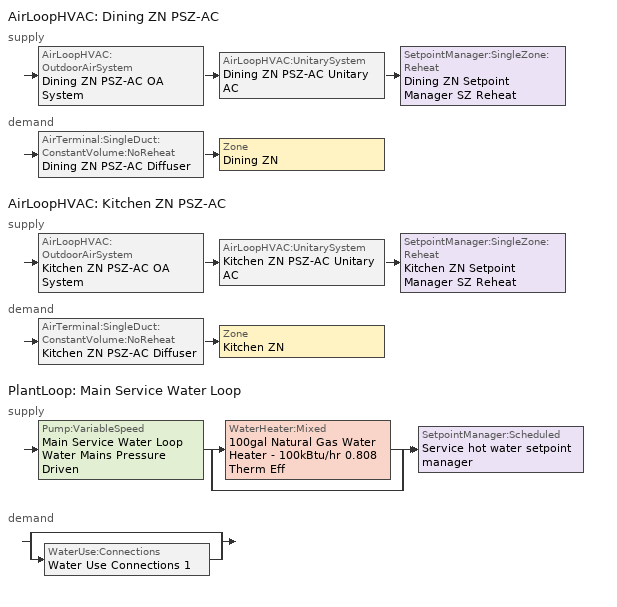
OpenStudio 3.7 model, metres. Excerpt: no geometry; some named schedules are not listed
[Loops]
AirLoopHVAC 'Dining ZN PSZ-AC'
 supply: AirLoopHVAC:OutdoorAirSystem 'Dining ZN PSZ-AC OA System' > AirLoopHVAC:UnitarySystem 'Dining ZN PSZ-AC Unitary AC' > SetpointManager:SingleZone:Reheat 'Dining ZN Setpoint Manager SZ Reheat'
 demand: AirTerminal:SingleDuct:ConstantVolume:NoReheat 'Dining ZN PSZ-AC Diffuser' > Zone 'Dining ZN'
AirLoopHVAC 'Kitchen ZN PSZ-AC'
 supply: AirLoopHVAC:OutdoorAirSystem 'Kitchen ZN PSZ-AC OA System' > AirLoopHVAC:UnitarySystem 'Kitchen ZN PSZ-AC Unitary AC' > SetpointManager:SingleZone:Reheat 'Kitchen ZN Setpoint Manager SZ Reheat'
 demand: AirTerminal:SingleDuct:ConstantVolume:NoReheat 'Kitchen ZN PSZ-AC Diffuser' > Zone 'Kitchen ZN'
PlantLoop 'Main Service Water Loop'
 supply: Pump:VariableSpeed 'Main Service Water Loop Water Mains Pressure Driven' > split
  | WaterHeater:Mixed '100gal Natural Gas Water Heater - 100kBtu/hr 0.808 Therm Eff'
  | bypass
  join > SetpointManager:Scheduled 'Service hot water setpoint manager'
 demand: split
  | bypass
  | WaterUse:Connections 'Water Use Connections 1'
[Sizing:Zone] Zone Cooling Design Supply Air Temperature Input Method=SupplyAirTemperature; Zone Cooling Design Supply Air Temperature {C}=12.7778; Zone Cooling Design Supply Air Temperature Difference {deltaC}=11.11; Zone Heating Design Supply Air Temperature Input Method=SupplyAirTemperature; Zone Heating Design Supply Air Temperature {C}=50; Zone Heating Design Supply Air Temperature Difference {deltaC}=11.11; Zone Cooling Design Supply Air Humidity Ratio {kg-H2O/kg-air}=0.0085; Zone Heating Design Supply Air Humidity Ratio {kg-H2O/kg-air}=0.008; Cooling Design Air Flow Method=DesignDayWithLimit; Heating Design Air Flow Method=DesignDay; Account for Dedicated Outdoor Air System=No; Dedicated Outdoor Air System Control Strategy=NeutralSupplyAir; Dedicated Outdoor Air Low Setpoint Temperature for Design {C}=autosize; Dedicated Outdoor Air High Setpoint Temperature for Design {C}=autosize; Zone Load Sizing Method=Sensible Load Only No Latent Load; Zone Latent Cooling Design Supply Air Humidity Ratio Input Method=HumidityRatioDifference; Zone Cooling Design Supply Air Humidity Ratio Difference {kgWater/kgDryAir}=0.005; Zone Latent Heating Design Supply Air Humidity Ratio Input Method=HumidityRatioDifference; Zone Humidification Design Supply Air Humidity Ratio Difference {kgWater/kgDryAir}=0.005
Name | Cooling Minimum Air Flow per Zone Floor Area {m3/s-m2}
Dining ZN | 0.00358118
Kitchen ZN | 0
[Zone equipment]
Dining ZN: Dining ZN PSZ-AC Diffuser, Dining ZN Exhaust Fan
Kitchen ZN: Kitchen ZN PSZ-AC Diffuser, Kitchen ZN Exhaust Fan
[AirLoopHVAC] Availability Schedule=RestaurantFastFood HVACOperationSchd; Design Supply Air Flow Rate {m3/s}=autosize; Design Return Air Flow Fraction of Supply Air Flow=1
Dining ZN PSZ-AC; Kitchen ZN PSZ-AC
[Sizing:System] Type of Load to Size On=Sensible; Design Outdoor Air Flow Rate {m3/s}=Autosize; Central Heating Maximum System Air Flow Ratio=1; Preheat Design Temperature {C}=7.22222; Preheat Design Humidity Ratio {kg-H2O/kg-Air}=0.008; Precool Design Temperature {C}=12.7778; Precool Design Humidity Ratio {kg-H2O/kg-Air}=0.008; Central Cooling Design Supply Air Temperature {C}=12.7778; Central Heating Design Supply Air Temperature {C}=50; Sizing Option=Coincident; 100% Outdoor Air in Cooling=No; 100% Outdoor Air in Heating=No; Central Cooling Design Supply Air Humidity Ratio {kg-H2O/kg-Air}=0.0085; Central Heating Design Supply Air Humidity Ratio {kg-H2O/kg-Air}=0.008; Cooling Design Air Flow Method=DesignDay; Heating Design Air Flow Method=DesignDay; System Outdoor Air Method=ZoneSum; Zone Maximum Outdoor Air Fraction=1; Cooling Supply Air Flow Rate Per Floor Area {m3/s-m2}=0.00996765; Cooling Fraction of Autosized Cooling Supply Air Flow Rate=1; Cooling Supply Air Flow Rate Per Unit Cooling Capacity {m3/s-W}=3.94755e-05; Heating Supply Air Flow Rate Per Floor Area {m3/s-m2}=0.00996765; Heating Fraction of Autosized Heating Supply Air Flow Rate=1; Heating Fraction of Autosized Cooling Supply Air Flow Rate=1; Heating Supply Air Flow Rate Per Unit Heating Capacity {m3/s-W}=3.15882e-05; Cooling Design Capacity Method=CoolingDesignCapacity; Cooling Design Capacity {W}=autosize; Cooling Design Capacity Per Floor Area {W/m2}=234.7; Fraction of Autosized Cooling Design Capacity=1; Heating Design Capacity Method=HeatingDesignCapacity; Heating Design Capacity {W}=autosize; Heating Design Capacity Per Floor Area {W/m2}=157; Fraction of Autosized Heating Design Capacity=1; Central Cooling Capacity Control Method=OnOff; Occupant Diversity=autosize
Dining ZN PSZ-AC; Kitchen ZN PSZ-AC
[SetpointManager:SingleZone:Reheat] Minimum Supply Air Temperature {C}=12.7778; Maximum Supply Air Temperature {C}=50
Name | Control Zone | Setpoint Node or NodeList
Dining ZN Setpoint Manager SZ Reheat | Dining ZN | Dining ZN PSZ-AC Supply Outlet Node
Kitchen ZN Setpoint Manager SZ Reheat | Kitchen ZN | Kitchen ZN PSZ-AC Supply Outlet Node
[Coil:Heating:Gas] Availability Schedule=Always On Discrete; Nominal Capacity {W}=AutoSize; On Cycle Parasitic Electric Load {W}=0; Off Cycle Parasitic Gas Load {W}=0
Name | Gas Burner Efficiency
Dining ZN PSZ-AC Gas Htg Coil 182kBtu/hr 0.81 Thermal Eff | 0.81
Kitchen ZN PSZ-AC Gas Htg Coil 256kBtu/hr 0.8 Thermal Eff | 0.8
[Coil:Heating:Electric] Availability Schedule=Always Off Discrete; Efficiency=1; Nominal Capacity {W}=0
Dining ZN PSZ-AC No Heat; Kitchen ZN PSZ-AC No Heat
[Coil:Cooling:DX:TwoSpeed] Availability Schedule=Always On Discrete; Rated High Speed Total Cooling Capacity {W}=Autosize; Rated High Speed Sensible Heat Ratio=Autosize; Rated High Speed COP {W/W}=3.79883; Rated High Speed Air Flow Rate {m3/s}=Autosize; Rated High Speed Evaporator Fan Power Per Volume Flow Rate 2017 {W/(m3/s)}=773.3; Rated High Speed Evaporator Fan Power Per Volume Flow Rate 2023 {W/(m3/s)}=934.4; Unit Internal Static Air Pressure {Pa}=773.3; Total Cooling Capacity Function of Temperature Curve=PSZ-AC_Unitary_PackagecoolCapFT; Total Cooling Capacity Function of Flow Fraction Curve=PSZ-AC_Unitary_PackagecoolFFF; Energy Input Ratio Function of Temperature Curve=PSZ-AC DX Unitary Package EIRFT; Energy Input Ratio Function of Flow Fraction Curve=PSZ-AC_Unitary_PackagecoolEIRFFF; Part Load Fraction Correlation Curve=PSZ-AC_Unitary_PackagecoolPLR; Rated Low Speed Total Cooling Capacity {W}=Autosize; Rated Low Speed Sensible Heat Ratio=0.69; Rated Low Speed COP {W/W}=3.79883; Rated Low Speed Air Flow Rate {m3/s}=Autosize; Rated Low Speed Evaporator Fan Power Per Volume Flow Rate 2017 {W/(m3/s)}=773.3; Rated Low Speed Evaporator Fan Power Per Volume Flow Rate 2023 {W/(m3/s)}=934.4; Low Speed Total Cooling Capacity Function of Temperature Curve=PSZ-AC_Unitary_PackagecoolCapFT; Low Speed Energy Input Ratio Function of Temperature Curve=PSZ-AC DX Unitary Package EIRFT; Condenser Type=AirCooled; Minimum Outdoor Dry-Bulb Temperature for Compressor Operation {C}=-25; High Speed Evaporative Condenser Effectiveness=0.9; High Speed Evaporative Condenser Air Flow Rate {m3/s}=Autosize; High Speed Evaporative Condenser Pump Rated Power Consumption {W}=Autosize; Low Speed Evaporative Condenser Effectiveness=0.9; Low Speed Evaporative Condenser Air Flow Rate {m3/s}=Autosize; Low Speed Evaporative Condenser Pump Rated Power Consumption {W}=Autosize; Basin Heater Capacity {W/K}=10; Basin Heater Setpoint Temperature {C}=2
Dining ZN PSZ-AC 2spd DX AC Clg Coil 100kBtu/hr 11.0EER; Kitchen ZN PSZ-AC 2spd DX AC Clg Coil 97kBtu/hr 11.0EER
[Fan:OnOff] Availability Schedule=Always On Discrete; Fan Total Efficiency=0.56225; Pressure Rise {Pa}=622.722; Maximum Flow Rate {m3/s}=autosize; Motor Efficiency=0.865; Motor In Airstream Fraction=1
Name | Fan Power Ratio Function of Speed Ratio Curve | Fan Efficiency Ratio Function of Speed Ratio Curve
Dining ZN PSZ-AC Fan | Fan On Off Power Curve | Fan On Off Efficiency Curve
Kitchen ZN PSZ-AC Fan | Fan On Off Power Curve 1 | Fan On Off Efficiency Curve 1
[AirLoopHVAC:UnitarySystem] Control Type=Load; Dehumidification Control Type=None; Availability Schedule=RestaurantFastFood HVACOperationSchd; Fan Placement=DrawThrough; Supply Air Fan Operating Mode Schedule=RestaurantFastFood HVACOperationSchd; DX Heating Coil Sizing Ratio=1; Use DOAS DX Cooling Coil=No; DOAS DX Cooling Coil Leaving Minimum Air Temperature {C}=2; Latent Load Control=SensibleOnlyLoadControl; Supply Air Flow Rate Method During Cooling Operation=SupplyAirFlowRate; Supply Air Flow Rate During Cooling Operation {m3/s}=Autosize; Supply Air Flow Rate Method During Heating Operation=SupplyAirFlowRate; Supply Air Flow Rate During Heating Operation {m3/s}=Autosize; Supply Air Flow Rate Method When No Cooling or Heating is Required=None; Maximum Supply Air Temperature {C}=80; Maximum Outdoor Dry-Bulb Temperature for Supplemental Heater Operation {C}=21; Ancilliary On-Cycle Electric Power {W}=0; Ancilliary Off-Cycle Electric Power {W}=0
Name | Controlling Zone or Thermostat Location | Supply Fan | Heating Coil | Cooling Coil | Supplemental Heating Coil
Dining ZN PSZ-AC Unitary AC | Dining ZN | Dining ZN PSZ-AC Fan | Dining ZN PSZ-AC Gas Htg Coil 182kBtu/hr 0.81 Thermal Eff | Dining ZN PSZ-AC 2spd DX AC Clg Coil 100kBtu/hr 11.0EER | Dining ZN PSZ-AC No Heat
Kitchen ZN PSZ-AC Unitary AC | Kitchen ZN | Kitchen ZN PSZ-AC Fan | Kitchen ZN PSZ-AC Gas Htg Coil 256kBtu/hr 0.8 Thermal Eff | Kitchen ZN PSZ-AC 2spd DX AC Clg Coil 97kBtu/hr 11.0EER | Kitchen ZN PSZ-AC No Heat
[Controller:OutdoorAir] Maximum Outdoor Air Flow Rate {m3/s}=Autosize; Economizer Control Type=DifferentialEnthalpy; Economizer Control Action Type=ModulateFlow; Lockout Type=LockoutWithHeating; Minimum Limit Type=FixedMinimum; Minimum Outdoor Air Schedule=RestaurantFastFood MinOA_MotorizedDamper_Sched; High Humidity Control=No; Economizer Operation Staging=InterlockedWithMechanicalCooling
Name | Minimum Outdoor Air Flow Rate {m3/s} | Maximum Fraction of Outdoor Air Schedule | Controller Mechanical Ventilation | Heat Recovery Bypass Control Type
Dining ZN PSZ-AC OA System Controller | 0 | DiningZNPSZACmaxOASch | Controller Mechanical Ventilation 1 | BypassWhenWithinEconomizerLimits
Kitchen ZN PSZ-AC OA System Controller | autosize |  | Controller Mechanical Ventilation 2 | BypassWhenOAFlowGreaterThanMinimum
[Controller:MechanicalVentilation] Availability Schedule=Always On Discrete
Name | Demand Controlled Ventilation
Controller Mechanical Ventilation 1 | Yes
Controller Mechanical Ventilation 2
[AirLoopHVAC:OutdoorAirSystem]
Name | Controller
Dining ZN PSZ-AC OA System | Dining ZN PSZ-AC OA System Controller
Kitchen ZN PSZ-AC OA System | Kitchen ZN PSZ-AC OA System Controller
[AirTerminal:SingleDuct:ConstantVolume:NoReheat] Availability Schedule=Always On Discrete; Maximum Air Flow Rate {m3/s}=AutoSize
Dining ZN PSZ-AC Diffuser; Kitchen ZN PSZ-AC Diffuser
[Fan:ZoneExhaust] Availability Schedule=RestaurantFastFood Hours_of_operation; System Availability Manager Coupling Mode=Decoupled
Name | Fan Total Efficiency | Pressure Rise {Pa} | Maximum Flow Rate {m3/s} | Balanced Exhaust Fraction Schedule
Kitchen ZN Exhaust Fan | 0.385 | 124.544 | 1.557427 | RestaurantFastFood Kitchen Exhaust Fan Balanced Exhaust Fraction Schedule_2007_2010_2013
Dining ZN Exhaust Fan | 1 | 0 | 0.416
[Refrigeration:System]
RefrSystem - Quick Service Restaurant: Refrigeration Condenser=Refrigeration Condenser Air Cooled 1; Minimum Condensing Temperature {C}=21; Refrigeration System Working Fluid Type=R404a; Suction Temperature Control Type=ConstantSuctionTemperature; Suction Piping Zone=Kitchen ZN
[Refrigeration:Case]
Case Quick Service Restaurant: Availability Schedule=Always On Discrete; Zone=Kitchen ZN; Rated Ambient Temperature {C}=23.8889; Rated Ambient Relative Humidity {percent}=55; Rated Total Cooling Capacity per Unit Length {W/m}=734; Rated Latent Heat Ratio=0.08; Rated Runtime Fraction=0.85; Case Length {m}=3.05; Case Operating Temperature {C}=2; Latent Case Credit Curve Type=CaseTemperatureMethod; Latent Case Credit Curve=Refrigeration Case Latent Credit Curve; Standard Case Fan Power per Unit Length {W/m}=18.8571; Operating Case Fan Power per Unit Length {W/m}=18.8571; Standard Case Lighting Power per Unit Length {W/m}=33; Installed Case Lighting Power per Unit Length {W/m}=33; Case Lighting Schedule=RestaurantFastFood walkin_occ_lght_SCH; Fraction of Lighting Energy to Case=1; Anti-Sweat Heater Control Type=None; Humidity at Zero Anti-Sweat Heater Energy {percent}=0; Case Height {m}=1.5; Fraction of Anti-Sweat Heater Energy to Case=0.2; Case Defrost Power per Unit Length {W/m}=0; Case Defrost Type=None; Case Defrost Schedule=Refrigeration Defrost Schedule; Case Defrost Drip-Down Schedule=Refrigeration Defrost Schedule 1; Defrost Energy Correction Curve Type=None; Under Case HVAC Return Air Fraction=0.05; Refrigerated Case Restocking Schedule=RestaurantFastFood Kitchen_Case:2_SELFCONTAINEDDISPLAYCASE_CaseStockingSched; Case Credit Fraction Schedule=Refrigeration Case Credit Schedule; Design Evaporator Temperature or Brine Inlet Temperature {C}=-5.56
[Refrigeration:WalkIn]
Walk-In Quick Service Restaurant: Availability Schedule=Always On Discrete; Rated Coil Cooling Capacity {W}=1678.72; Operating Temperature {C}=-23; Rated Cooling Source Temperature {C}=-28.3333; Rated Total Heating Power {W}=0; Rated Cooling Coil Fan Power {W}=51.58892; Rated Circulation Fan Power {W}=0; Rated Total Lighting Power {W}=80.52; Lighting Schedule=RestaurantFastFood BLDG_LIGHT_DINING_SCH_2004_2007; Defrost Type=Electric; Defrost Control Type=TimeSchedule; Defrost Schedule=Refrigeration Defrost Schedule 2; Defrost Drip-Down Schedule=Refrigeration Defrost Schedule 3; Defrost Power {W}=3151.748; Temperature Termination Defrost Fraction to Ice=0.7; Restocking Schedule=RestaurantFastFood Kitchen_Case:1_WALKINFREEZER_WalkInStockingSched; Insulated Floor Surface Area {m2}=7.43224; Insulated Floor U-Value {W/m2-K}=0.207; WalkIn Zone Boundary 1=Refrigeration Walk In Zone Boundary 1
[Refrigeration:WalkIn:ZoneBoundary]
Refrigeration Walk In Zone Boundary 1: Zone=Kitchen ZN; Total Insulated Surface Area Facing Zone {m2}=43.4; Insulated Surface U-Value Facing Zone {W/m2-K}=0.235; Area of Stocking Doors Facing Zone {m2}=2; Height of Stocking Doors Facing Zone {m}=2; Stocking Door Opening Schedule Name Facing Zone=door_wi_sched; Stocking Door Opening Protection Type Facing Zone=StripCurtain
[Refrigeration:Condenser:AirCooled]
Refrigeration Condenser Air Cooled 1: Rated Effective Total Heat Rejection Rate Curve=Curve Linear 1; Rated Subcooling Temperature Difference {deltaC}=0; Condenser Fan Speed Control Type=Fixed; Rated Fan Power {W}=852.175; Minimum Fan Air Flow Ratio=0.1
[PlantLoop]
Main Service Water Loop: Glycol Concentration=0; Maximum Loop Temperature {C}=60; Minimum Loop Temperature {C}=10; Plant Loop Volume {m3}=Autocalculate; Load Distribution Scheme=Optimal
[Sizing:Plant]
Main Service Water Loop: Loop Type=Heating; Design Loop Exit Temperature {C}=60; Loop Design Temperature Difference {deltaC}=5; Sizing Option=NonCoincident; Zone Timesteps in Averaging Window=1; Coincident Sizing Factor Mode=None
[SetpointManager:Scheduled]
Service hot water setpoint manager: Control Variable=Temperature; Schedule=Service Water Loop Temp - 140F; Setpoint Node or NodeList=Main Service Water Loop Supply Outlet Node
[Pump:VariableSpeed]
Main Service Water Loop Water Mains Pressure Driven: Rated Pump Head {Pa}=0.001; Motor Efficiency=0.7; Coefficient 1 of the Part Load Performance Curve=0; Coefficient 2 of the Part Load Performance Curve=3.2485; Coefficient 3 of the Part Load Performance Curve=-4.7443; Coefficient 4 of the Part Load Performance Curve=2.5294; Pump Control Type=Intermittent; Skin Loss Radiative Fraction=0.5; Design Power Sizing Method=PowerPerFlowPerPressure; Design Electric Power per Unit Flow Rate {W/(m3/s)}=348701.1; Design Shaft Power per Unit Flow Rate per Unit Head {W-s/m3-Pa}=1.28205; Design Minimum Flow Rate Fraction=0
[WaterHeater:Mixed]
100gal Natural Gas Water Heater - 100kBtu/hr 0.808 Therm Eff: Tank Volume {m3}=0.378541; Setpoint Temperature Schedule=Service Water Loop Temp - 140F; Deadband Temperature Difference {deltaC}=2; Maximum Temperature Limit {C}=60; Heater Control Type=Cycle; Heater Maximum Capacity {W}=29307.1; Heater Fuel Type=NaturalGas; Heater Thermal Efficiency=0.808453; Off Cycle Parasitic Fuel Consumption Rate {W}=720; Off Cycle Parasitic Fuel Type=NaturalGas; Off Cycle Parasitic Heat Fraction to Tank=0; On Cycle Parasitic Fuel Consumption Rate {W}=720; On Cycle Parasitic Fuel Type=NaturalGas; On Cycle Parasitic Heat Fraction to Tank=0; Ambient Temperature Indicator=ThermalZone; Ambient Temperature Thermal Zone=Kitchen ZN; Off Cycle Loss Coefficient to Ambient Temperature {W/K}=7.96239; On Cycle Loss Coefficient to Ambient Temperature {W/K}=7.96239; Use Side Effectiveness=1; Source Side Effectiveness=1; Use Side Design Flow Rate {m3/s}=autosize; Source Side Design Flow Rate {m3/s}=autosize; Indirect Water Heating Recovery Time {hr}=1.5; Source Side Flow Control Mode=IndirectHeatPrimarySetpoint
[WaterHeater:Sizing]
100gal Natural Gas Water Heater - 100kBtu/hr 0.808 Therm Eff: Design Mode=PeakDraw; Time Storage Can Meet Peak Draw {hr}=0.538503; Time for Tank Recovery {hr}=0; Nominal Tank Volume for Autosizing Plant Connections {m3}=1
[WaterUse:Connections]
Water Use Connections 1: Drain Water Heat Exchanger Type=None; Drain Water Heat Exchanger Destination=Plant; Water Use Equipment Name 1=Kitchen Service Water Use 0.67gpm
[WaterUse:Equipment:Definition]
Kitchen Service Water Use Def 0.67gpm: Peak Flow Rate {m3/s}=4.20756e-05; Target Temperature Schedule=Mixed Water At Faucet Temp - 140F; Sensible Fraction Schedule=Fraction Sensible - 0.2; Latent Fraction Schedule=Fraction Latent - 0.05
[WaterUse:Equipment]
Kitchen Service Water Use 0.67gpm: Water Use Equipment Definition=Kitchen Service Water Use Def 0.67gpm; Flow Rate Fraction Schedule=RestaurantFastFood BLDG_SWH_SCH
[Schedule:Constant]
Name | Value
Always On Discrete | 1
Always Off Discrete | 0
[Schedule:Ruleset]
Name | Default Day Schedule | Summer Design Day Schedule | Winter Design Day Schedule
RestaurantFastFood HVACOperationSchd | RestaurantFastFood HVACOperationSchd Default | RestaurantFastFood HVACOperationSchd Summer Design Day | RestaurantFastFood HVACOperationSchd Winter Design Day
RestaurantFastFood MinOA_MotorizedDamper_Sched | RestaurantFastFood MinOA_MotorizedDamper_Sched Default | RestaurantFastFood MinOA_MotorizedDamper_Sched Summer Design Day | RestaurantFastFood MinOA_MotorizedDamper_Sched Winter Design Day
RestaurantFastFood Hours_of_operation | RestaurantFastFood Hours_of_operation Default | RestaurantFastFood Hours_of_operation Summer Design Day | RestaurantFastFood Hours_of_operation Winter Design Day
RestaurantFastFood Kitchen Exhaust Fan Balanced Exhaust Fraction Schedule_2007_2010_2013 | RestaurantFastFood Kitchen Exhaust Fan Balanced Exhaust Fraction Schedule_2007_2010_2013 Default | RestaurantFastFood Kitchen Exhaust Fan Balanced Exhaust Fraction Schedule_2007_2010_2013 Summer Design Day | RestaurantFastFood Kitchen Exhaust Fan Balanced Exhaust Fraction Schedule_2007_2010_2013 Winter Design Day
RestaurantFastFood walkin_occ_lght_SCH | RestaurantFastFood walkin_occ_lght_SCH Default | RestaurantFastFood walkin_occ_lght_SCH Summer Design Day | RestaurantFastFood walkin_occ_lght_SCH Winter Design Day
RestaurantFastFood Kitchen_Case:2_SELFCONTAINEDDISPLAYCASE_CaseStockingSched | RestaurantFastFood Kitchen_Case:2_SELFCONTAINEDDISPLAYCASE_CaseStockingSched Default | RestaurantFastFood Kitchen_Case:2_SELFCONTAINEDDISPLAYCASE_CaseStockingSched Summer Design Day | RestaurantFastFood Kitchen_Case:2_SELFCONTAINEDDISPLAYCASE_CaseStockingSched Winter Design Day
Refrigeration Defrost Schedule | Refrigeration Defrost Schedule Default
Refrigeration Defrost Schedule 1 | Refrigeration Defrost Schedule Default 1
Refrigeration Case Credit Schedule | Refrigeration Case Credit Schedule Default
RestaurantFastFood Kitchen_Case:1_WALKINFREEZER_WalkInStockingSched | RestaurantFastFood Kitchen_Case:1_WALKINFREEZER_WalkInStockingSched Default | RestaurantFastFood Kitchen_Case:1_WALKINFREEZER_WalkInStockingSched Summer Design Day | RestaurantFastFood Kitchen_Case:1_WALKINFREEZER_WalkInStockingSched Winter Design Day
RestaurantFastFood BLDG_LIGHT_DINING_SCH_2004_2007 | RestaurantFastFood BLDG_LIGHT_DINING_SCH_2004_2007 Default | RestaurantFastFood BLDG_LIGHT_DINING_SCH_2004_2007 Summer Design Day | RestaurantFastFood BLDG_LIGHT_DINING_SCH_2004_2007 Winter Design Day
door_wi_sched | door_wi_sched Default
Refrigeration Defrost Schedule 2 | Refrigeration Defrost Schedule Default 2
Refrigeration Defrost Schedule 3 | Refrigeration Defrost Schedule Default 3
Service Water Loop Temp - 140F | Service Water Loop Temp - 140F Default
RestaurantFastFood BLDG_SWH_SCH | RestaurantFastFood BLDG_SWH_SCH Default | RestaurantFastFood BLDG_SWH_SCH Summer Design Day | RestaurantFastFood BLDG_SWH_SCH Winter Design Day
DiningZNPSZACmaxOASch | DiningZNPSZACmaxOASchDefault
[Schedule:Day]
RestaurantFastFood HVACOperationSchd Default; RestaurantFastFood HVACOperationSchd Winter Design Day; RestaurantFastFood HVACOperationSchd Summer Design Day; RestaurantFastFood Hours_of_operation Default; RestaurantFastFood Hours_of_operation Winter Design Day; RestaurantFastFood Hours_of_operation Summer Design Day: 1, 0, 1, 5, 0, 0, 24, 0, 1
RestaurantFastFood MinOA_MotorizedDamper_Sched Default; RestaurantFastFood MinOA_MotorizedDamper_Sched Winter Design Day; RestaurantFastFood MinOA_MotorizedDamper_Sched Summer Design Day: 1, 0, 1, 6, 0, 0, 24, 0, 1
RestaurantFastFood Kitchen Exhaust Fan Balanced Exhaust Fraction Schedule_2007_2010_2013 Default; RestaurantFastFood Kitchen Exhaust Fan Balanced Exhaust Fraction Schedule_2007_2010_2013 Winter Design Day; RestaurantFastFood Kitchen Exhaust Fan Balanced Exhaust Fraction Schedule_2007_2010_2013 Summer Design Day: 1, 0, 0.530511, 5, 0, 0, 24, 0, 0.530511
RestaurantFastFood walkin_occ_lght_SCH Default: 1, 0, 0.2, 6, 0, 0.15, 8, 0, 0.156, 10, 0, 0.26, 16, 0, 0.364, 22, 0, 0.312, 23, 0, 0.26, 24, 0, 0.156
RestaurantFastFood walkin_occ_lght_SCH Summer Design Day: 24, 0, 1
RestaurantFastFood walkin_occ_lght_SCH Winter Design Day: 24, 0, 0
RestaurantFastFood Kitchen_Case:2_SELFCONTAINEDDISPLAYCASE_CaseStockingSched Default; RestaurantFastFood Kitchen_Case:2_SELFCONTAINEDDISPLAYCASE_CaseStockingSched Winter Design Day; RestaurantFastFood Kitchen_Case:2_SELFCONTAINEDDISPLAYCASE_CaseStockingSched Summer Design Day: 6, 0, 0, 7, 0, 50, 9, 0, 70, 10, 0, 80, 11, 0, 70, 13, 0, 50, 14, 0, 80, 15, 0, 90, 16, 0, 80, 24, 0, 0
Refrigeration Defrost Schedule Default; Refrigeration Defrost Schedule Default 1: 0, 59, 0, 24, 0, 0
Refrigeration Case Credit Schedule Default: 7, 0, 0.2, 21, 0, 0.4, 24, 0, 0.2
DiningZNPSZACmaxOASchDefault: 24, 0, 0.75
[Schedule:Rule] Date Specification Type=DateRange; Start Month=1; Start Day=1; End Month=12; End Day=31
Name | Schedule Ruleset | Rule Order | Day Schedule | Apply Sunday | Apply Monday | Apply Tuesday | Apply Wednesday | Apply Thursday | Apply Friday | Apply Saturday
Schedule Rule 15 | RestaurantFastFood HVACOperationSchd | 0 | RestaurantFastFood HVACOperationSchd Default|WntrDsn|SmrDsn|Sun|Wkdy Day | Yes | Yes | Yes | Yes | Yes | Yes
Schedule Rule 16 | RestaurantFastFood MinOA_MotorizedDamper_Sched | 0 | RestaurantFastFood MinOA_MotorizedDamper_Sched Default|WntrDsn|SmrDsn|Sun|Wkdy Day | Yes | Yes | Yes | Yes | Yes | Yes
Schedule Rule 17 | RestaurantFastFood Hours_of_operation | 0 | RestaurantFastFood Hours_of_operation Default|WntrDsn|SmrDsn|Sun|Wkdy Day | Yes | Yes | Yes | Yes | Yes | Yes
Schedule Rule 18 | RestaurantFastFood Kitchen Exhaust Fan Balanced Exhaust Fraction Schedule_2007_2010_2013 | 0 | RestaurantFastFood Kitchen Exhaust Fan Balanced Exhaust Fraction Schedule_2007_2010_2013 Default|WntrDsn|SmrDsn|Sun|Wkdy Day | Yes | Yes | Yes | Yes | Yes | Yes
Schedule Rule 19 | RestaurantFastFood walkin_occ_lght_SCH | 1 | RestaurantFastFood walkin_occ_lght_SCH Sat Day |  |  |  |  |  |  | Yes
Schedule Rule 20 | RestaurantFastFood walkin_occ_lght_SCH | 0 | RestaurantFastFood walkin_occ_lght_SCH Wkdy Day |  | Yes | Yes | Yes | Yes | Yes
[Curve:Exponent] Coefficient1 Constant=1; Coefficient2 Constant=0; Coefficient3 Constant=0; Minimum Value of x=0; Maximum Value of x=1
Fan On Off Power Curve; Fan On Off Power Curve 1
[Curve:Cubic]
Name | Coefficient1 Constant | Coefficient2 x | Coefficient3 x**2 | Coefficient4 x**3 | Minimum Value of x | Maximum Value of x
Fan On Off Efficiency Curve; Fan On Off Efficiency Curve 1 | 1 | 0 | 0 | 0 | 0 | 1
Refrigeration Case Latent Credit Curve | 0.0265263 | 0.00107803 | 6.02558e-05 | 1.23732e-06 | -35 | 20
[Curve:Linear]
Curve Linear 1: Coefficient1 Constant=0; Coefficient2 x=636.438; Minimum Value of x=1.4; Maximum Value of x=33.3
[Curve:Biquadratic] Minimum Value of x=12.77778; Maximum Value of x=23.88889; Minimum Value of y=21.11111; Maximum Value of y=46.11111
Name | Coefficient1 Constant | Coefficient2 x | Coefficient3 x**2 | Coefficient4 y | Coefficient5 y**2 | Coefficient6 x*y
PSZ-AC_Unitary_PackagecoolCapFT | 0.766956 | 0.0107756 | -4.14703e-05 | 0.00134961 | -0.000261144 | 0.000457488
PSZ-AC DX Unitary Package EIRFT | 0.297145 | 0.0430933 | -0.000748766 | 0.00597727 | 0.000482112 | -0.000956448
[Curve:Quadratic]
Name | Coefficient1 Constant | Coefficient2 x | Coefficient3 x**2 | Minimum Value of x | Maximum Value of x
PSZ-AC_Unitary_PackagecoolFFF | 0.8 | 0.2 | 0 | 0.5 | 1.5
PSZ-AC_Unitary_PackagecoolEIRFFF | 1.156 | -0.1816 | 0.0256 | 0.5 | 1.5
PSZ-AC_Unitary_PackagecoolPLR | 0.75 | 0.25 | 0 | 0 | 1
